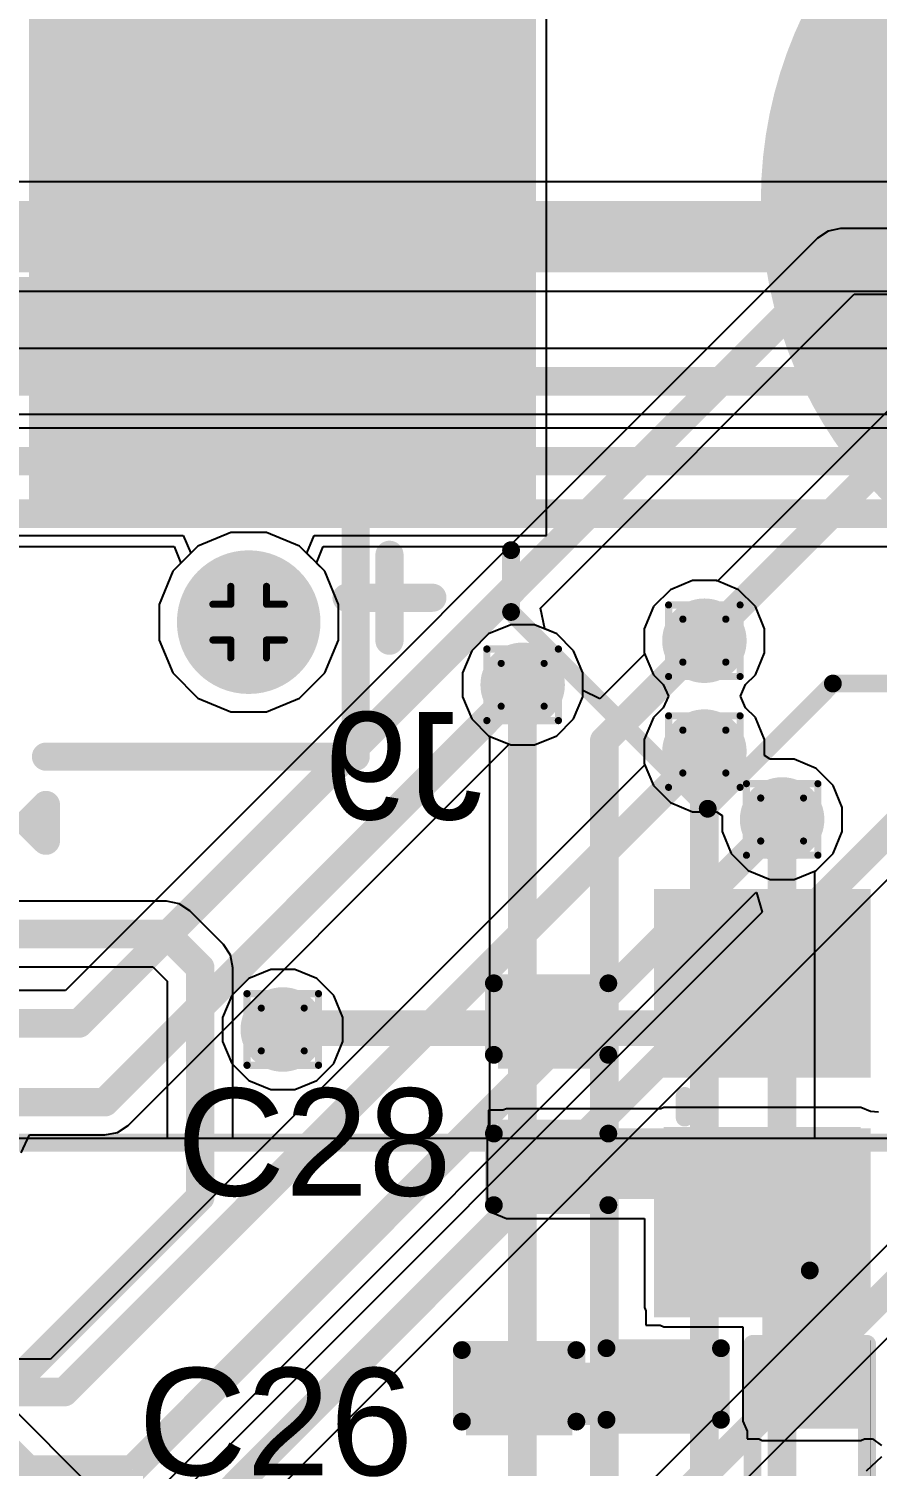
# Model space of a CAD drawing. Header units: inches. Extents: x -22 to 5433, y -13 to 5447.
# Drawn here: x 22.99 to 29.02, y 20.83 to 31.04 of the extents above; entities that cross this region are included whole.
import ezdxf

# ---------------------------------------------------------------- set-up
doc = ezdxf.new("R2010")
doc.units = ezdxf.units.IN
for name, color, linetype in [('Bottom Layer', 5, 'Continuous'), ('Bottom Overlay', 54, 'Continuous'), ('Bottom Paste', 16, 'Continuous'), ('Bottom Solder', 6, 'Continuous'), ('Drill Drawing', 1, 'Continuous'), ('Ground', 16, 'Continuous'), ('Pad Holes', 156, 'Continuous'), ('Power', 76, 'Continuous'), ('Top Layer', 1, 'Continuous'), ('Top Overlay', 2, 'Continuous'), ('Top Paste', 8, 'Continuous'), ('Top Solder', 216, 'Continuous'), ('Via Holes', 16, 'Continuous')]:
    doc.layers.add(name, color=color, linetype=linetype)
doc.styles.add('Arial', font='', dxfattribs={"height": 0.2})
doc.styles.get('Arial').set_extended_font_data('Arial')

msp = doc.modelspace()

# ---------------------------------------------------------------- hatches: boundary and pattern name
at = {"layer": 'Bottom Layer'}
for points in [[(23.004, 27.592), (26.504, 27.592), (26.504, 34.287), (23.004, 34.287)], [(23.04, 32.07), (26.54, 32.07), (26.54, 27.57), (23.04, 27.57)]]:
    msp.add_hatch(color=5, dxfattribs=at).paths.add_polyline_path(points)
h = msp.add_hatch(color=5, dxfattribs=at)
edge = h.paths.add_edge_path()
edge.add_arc((31.24, 29.82), 3, 0, 360)
h = msp.add_hatch(color=5, dxfattribs=at)
edge = h.paths.add_edge_path()
edge.add_arc((27.788, 26.695), 0.3, 0, 360)
h = msp.add_hatch(color=5, dxfattribs=at)
edge = h.paths.add_edge_path()
edge.add_arc((26.497, 26.382), 0.3, 0, 360)
h = msp.add_hatch(color=5, dxfattribs=at)
edge = h.paths.add_edge_path()
edge.add_arc((27.788, 25.908), 0.3, 0, 360)
h = msp.add_hatch(color=5, dxfattribs=at)
edge = h.paths.add_edge_path()
edge.add_arc((28.34, 25.426), 0.3, 0, 360)
h = msp.add_hatch(color=5, dxfattribs=at)
edge = h.paths.add_edge_path()
edge.add_arc((24.793, 23.935), 0.3, 0, 360)
at = {"layer": 'Bottom Paste'}
h = msp.add_hatch(color=16, dxfattribs=at)
edge = h.paths.add_edge_path()
edge.add_arc((31.24, 29.82), 3, 0, 360)
msp.add_hatch(color=16, dxfattribs=at).paths.add_polyline_path([(23.04, 32.07), (26.54, 32.07), (26.54, 27.57), (23.04, 27.57)])
at = {"layer": 'Bottom Solder'}
h = msp.add_hatch(color=6, dxfattribs=at)
edge = h.paths.add_edge_path()
edge.add_arc((31.24, 29.82), 3.051, 0, 360)
msp.add_hatch(color=6, dxfattribs=at).paths.add_polyline_path([(22.99, 32.12), (26.591, 32.12), (26.591, 27.519), (22.99, 27.519)])
h = msp.add_hatch(color=6, dxfattribs=at)
edge = h.paths.add_edge_path()
edge.add_arc((24.551, 26.827), 0.102, 0, 360)
at = {"layer": 'Ground'}
h = msp.add_hatch(color=16, dxfattribs=at)
edge = h.paths.add_edge_path()
edge.add_arc((27.788, 26.695), 0.3, 0, 360)
h = msp.add_hatch(color=16, dxfattribs=at)
edge = h.paths.add_edge_path()
edge.add_arc((26.497, 26.382), 0.3, 0, 360)
h = msp.add_hatch(color=16, dxfattribs=at)
edge = h.paths.add_edge_path()
edge.add_arc((27.788, 25.908), 0.3, 0, 360)
h = msp.add_hatch(color=16, dxfattribs=at)
edge = h.paths.add_edge_path()
edge.add_arc((28.34, 25.426), 0.3, 0, 360)
h = msp.add_hatch(color=16, dxfattribs=at)
edge = h.paths.add_edge_path()
edge.add_arc((24.793, 23.935), 0.3, 0, 360)
at = {"layer": 'Pad Holes'}
h = msp.add_hatch(color=7, dxfattribs=at)
edge = h.paths.add_edge_path()
edge.add_arc((24.551, 26.827), 0.51, 0, 360)
at = {"layer": 'Power'}
h = msp.add_hatch(color=76, dxfattribs=at)
edge = h.paths.add_edge_path()
edge.add_arc((27.788, 26.695), 0.3, 0, 360)
h = msp.add_hatch(color=76, dxfattribs=at)
edge = h.paths.add_edge_path()
edge.add_arc((26.497, 26.382), 0.3, 0, 360)
h = msp.add_hatch(color=76, dxfattribs=at)
edge = h.paths.add_edge_path()
edge.add_arc((27.788, 25.908), 0.3, 0, 360)
h = msp.add_hatch(color=76, dxfattribs=at)
edge = h.paths.add_edge_path()
edge.add_arc((28.34, 25.426), 0.3, 0, 360)
h = msp.add_hatch(color=76, dxfattribs=at)
edge = h.paths.add_edge_path()
edge.add_arc((24.793, 23.935), 0.3, 0, 360)
at = {"layer": 'Top Layer'}
for points in [[(5.596, 28.537), (25.026, 28.537), (25.026, 29.177), (5.596, 29.177)], [(25.026, 28.537), (22.486, 28.537), (22.486, 29.177), (25.026, 29.177)], [(28.899, 23.662), (27.499, 23.662), (27.499, 24.862), (28.899, 24.862)], [(27.017, 23.717), (26.382, 23.717), (26.382, 24.174), (27.017, 24.174)], [(26.382, 22.731), (28.899, 22.731), (28.899, 23.234), (26.382, 23.234)], [(27.017, 22.777), (26.382, 22.777), (26.382, 23.234), (27.017, 23.234)], [(27.499, 21.962), (28.899, 21.962), (28.899, 23.243), (27.499, 23.243)], [(28.199, 21.155), (28.899, 21.155), (28.899, 23.243), (28.199, 23.243)], [(28.899, 21.962), (27.499, 21.962), (27.499, 23.162), (28.899, 23.162)], [(26.154, 21.126), (27.817, 21.126), (27.817, 21.57), (26.154, 21.57)], [(26.154, 21.57), (26.789, 21.57), (26.789, 21.113), (26.154, 21.113)], [(27.182, 21.583), (27.817, 21.583), (27.817, 21.126), (27.182, 21.126)], [(28.854, 21.155), (28.219, 21.155), (28.219, 21.613), (28.854, 21.613)]]:
    msp.add_hatch(color=1, dxfattribs=at).paths.add_polyline_path(points)
h = msp.add_hatch(color=1, dxfattribs=at)
edge = h.paths.add_edge_path()
edge.add_arc((27.788, 26.695), 0.3, 0, 360)
h = msp.add_hatch(color=1, dxfattribs=at)
edge = h.paths.add_edge_path()
edge.add_arc((26.497, 26.382), 0.3, 0, 360)
h = msp.add_hatch(color=1, dxfattribs=at)
edge = h.paths.add_edge_path()
edge.add_arc((27.788, 25.908), 0.3, 0, 360)
h = msp.add_hatch(color=1, dxfattribs=at)
edge = h.paths.add_edge_path()
edge.add_arc((28.34, 25.426), 0.3, 0, 360)
h = msp.add_hatch(color=1, dxfattribs=at)
edge = h.paths.add_edge_path()
edge.add_arc((24.793, 23.935), 0.3, 0, 360)
at = {"layer": 'Top Paste'}
for points in [[(25.026, 28.537), (22.486, 28.537), (22.486, 29.177), (25.026, 29.177)], [(28.899, 23.662), (27.499, 23.662), (27.499, 24.862), (28.899, 24.862)], [(27.017, 23.717), (26.382, 23.717), (26.382, 24.174), (27.017, 24.174)], [(27.017, 22.777), (26.382, 22.777), (26.382, 23.234), (27.017, 23.234)], [(28.899, 21.962), (27.499, 21.962), (27.499, 23.162), (28.899, 23.162)], [(26.154, 21.57), (26.789, 21.57), (26.789, 21.113), (26.154, 21.113)], [(27.182, 21.583), (27.817, 21.583), (27.817, 21.126), (27.182, 21.126)], [(28.854, 21.155), (28.219, 21.155), (28.219, 21.613), (28.854, 21.613)]]:
    msp.add_hatch(color=8, dxfattribs=at).paths.add_polyline_path(points)
at = {"layer": 'Top Solder'}
for points in [[(25.127, 28.435), (22.384, 28.435), (22.384, 29.278), (25.127, 29.278)], [(28.969, 23.592), (27.429, 23.592), (27.429, 24.932), (28.969, 24.932)], [(27.077, 23.657), (26.322, 23.657), (26.322, 24.234), (27.077, 24.234)], [(27.077, 22.717), (26.322, 22.717), (26.322, 23.294), (27.077, 23.294)], [(28.969, 21.892), (27.429, 21.892), (27.429, 23.232), (28.969, 23.232)], [(27.122, 21.643), (27.877, 21.643), (27.877, 21.066), (27.122, 21.066)], [(28.909, 21.1), (28.164, 21.1), (28.164, 21.668), (28.909, 21.668)], [(26.094, 21.63), (26.849, 21.63), (26.849, 21.053), (26.094, 21.053)]]:
    msp.add_hatch(color=216, dxfattribs=at).paths.add_polyline_path(points)
h = msp.add_hatch(color=216, dxfattribs=at)
edge = h.paths.add_edge_path()
edge.add_arc((24.551, 26.827), 0.102, 0, 360)
at = {"layer": 'Via Holes'}
h = msp.add_hatch(color=7, dxfattribs=at)
edge = h.paths.add_edge_path()
edge.add_arc((27.788, 26.695), 0.15, 0, 360)
h = msp.add_hatch(color=7, dxfattribs=at)
edge = h.paths.add_edge_path()
edge.add_arc((26.497, 26.382), 0.15, 0, 360)
h = msp.add_hatch(color=7, dxfattribs=at)
edge = h.paths.add_edge_path()
edge.add_arc((27.788, 25.908), 0.15, 0, 360)
h = msp.add_hatch(color=7, dxfattribs=at)
edge = h.paths.add_edge_path()
edge.add_arc((28.34, 25.426), 0.15, 0, 360)
h = msp.add_hatch(color=7, dxfattribs=at)
edge = h.paths.add_edge_path()
edge.add_arc((24.793, 23.935), 0.15, 0, 360)

# ---------------------------------------------------------------- linework, layer by layer
at = {"layer": 'Bottom Layer'}
for p, q in [((26.667, 27.443), (26.667, 32.197)), ((22.913, 27.443), (24.086, 27.443)), ((24.086, 27.443), (24.139, 27.316)), ((24.963, 27.316), (25.015, 27.443)), ((25.015, 27.443), (26.667, 27.443)), ((24.139, 27.316), (24.011, 27.188)), ((25.091, 27.188), (24.963, 27.316)), ((24.011, 27.188), (23.914, 26.953)), ((25.188, 26.953), (25.091, 27.188)), ((27.546, 27.057), (27.426, 26.937)), ((27.703, 27.122), (27.546, 27.057)), ((27.873, 27.122), (27.703, 27.122)), ((28.029, 27.057), (27.873, 27.122)), ((28.15, 26.937), (28.029, 27.057)), ((23.914, 26.953), (23.914, 26.7)), ((25.188, 26.7), (25.188, 26.953)), ((27.426, 26.937), (27.361, 26.78)), ((28.215, 26.78), (28.15, 26.937)), ((26.255, 26.744), (26.135, 26.624)), ((26.412, 26.809), (26.255, 26.744)), ((26.582, 26.809), (26.412, 26.809)), ((26.739, 26.744), (26.582, 26.809)), ((26.859, 26.624), (26.739, 26.744)), ((27.361, 26.78), (27.361, 26.61)), ((28.215, 26.61), (28.215, 26.78)), ((23.914, 26.7), (24.011, 26.466)), ((25.091, 26.466), (25.188, 26.7)), ((26.135, 26.624), (26.07, 26.467)), ((26.924, 26.467), (26.859, 26.624)), ((27.364, 26.602), (27.045, 26.282)), ((27.361, 26.61), (27.364, 26.602)), ((28.15, 26.454), (28.215, 26.61)), ((24.011, 26.466), (24.19, 26.287)), ((24.911, 26.287), (25.091, 26.466)), ((26.07, 26.467), (26.07, 26.297)), ((26.924, 26.341), (26.924, 26.467)), ((28.081, 26.385), (28.15, 26.454)), ((27.045, 26.282), (26.924, 26.341)), ((28.044, 26.302), (28.081, 26.385)), ((24.19, 26.287), (24.424, 26.19)), ((24.677, 26.19), (24.911, 26.287)), ((26.07, 26.297), (26.135, 26.14)), ((28.081, 26.219), (28.044, 26.302)), ((24.424, 26.19), (24.677, 26.19)), ((26.135, 26.14), (26.255, 26.02)), ((28.15, 26.15), (28.081, 26.219)), ((28.215, 25.993), (28.15, 26.15)), ((26.255, 26.02), (26.262, 26.017)), ((26.262, 26.017), (26.262, 23.162)), ((28.215, 25.88), (28.215, 25.993)), ((28.255, 25.853), (28.215, 25.88)), ((28.425, 25.853), (28.255, 25.853)), ((28.582, 25.788), (28.425, 25.853)), ((28.702, 25.667), (28.582, 25.788)), ((28.767, 25.51), (28.702, 25.667)), ((28.767, 25.341), (28.767, 25.51)), ((28.702, 25.184), (28.767, 25.341)), ((28.582, 25.064), (28.702, 25.184)), ((28.573, 25.06), (28.582, 25.064)), ((28.573, 23.162), (28.573, 25.06)), ((23.967, 24.846), (21.422, 24.846)), ((24.056, 24.828), (23.967, 24.846)), ((24.132, 24.777), (24.056, 24.828)), ((24.371, 24.538), (24.132, 24.777)), ((24.422, 24.462), (24.371, 24.538)), ((24.439, 24.373), (24.422, 24.462)), ((21.422, 24.38), (23.87, 24.38)), ((23.87, 24.38), (23.973, 24.277)), ((24.439, 23.162), (24.439, 24.373)), ((23.973, 24.277), (23.973, 23.162)), ((30.861, 23.162), (6.071, 23.162)), ((23.973, 23.162), (22.853, 23.162)), ((26.262, 23.162), (24.439, 23.162)), ((30.861, 23.162), (28.573, 23.162))]:
    msp.add_line(p, q, dxfattribs=at)
for points in [[(27.077, 25.985, 0.203, 0.203, 0), (27.788, 26.695, 0.203, 0.203, 0)], [(26.495, 26.38, 0.203, 0.203, 0), (26.497, 26.382, 0.203, 0.203, 0)], [(26.495, 20.316, 0.203, 0.203, 0), (26.495, 26.38, 0.203, 0.203, 0)], [(27.077, 19.983, 0.203, 0.203, 0), (27.077, 25.985, 0.203, 0.203, 0)], [(27.788, 19.488, 0.203, 0.203, 0), (27.788, 25.908, 0.203, 0.203, 0)], [(28.34, 19.241, 0.203, 0.203, 0), (28.34, 25.426, 0.203, 0.203, 0)], [(21.057, 24.613, 0.203, 0.203, 0), (23.967, 24.613, 0.203, 0.203, 0)], [(23.967, 24.613, 0.203, 0.203, 0), (24.206, 24.373, 0.203, 0.203, 0)], [(24.206, 22.744, 0.203, 0.203, 0), (24.206, 24.373, 0.203, 0.203, 0)], [(20.258, 18.796, 0.203, 0.203, 0), (24.206, 22.744, 0.203, 0.203, 0)]]:
    msp.add_lwpolyline(points, format="xyseb", dxfattribs=at)
for points in [[(27.737, 26.695, 0.102, 0.102, 1), (27.838, 26.695, 0.102, 0.102, 1)], [(26.444, 26.38, 0.102, 0.102, 1), (26.546, 26.38, 0.102, 0.102, 1)], [(26.444, 26.38, 0.102, 0.102, 1), (26.546, 26.38, 0.102, 0.102, 1)], [(26.446, 26.382, 0.102, 0.102, 1), (26.548, 26.382, 0.102, 0.102, 1)], [(27.026, 25.985, 0.102, 0.102, 1), (27.128, 25.985, 0.102, 0.102, 1)], [(27.026, 25.985, 0.102, 0.102, 1), (27.128, 25.985, 0.102, 0.102, 1)], [(27.737, 25.908, 0.102, 0.102, 1), (27.838, 25.908, 0.102, 0.102, 1)], [(28.289, 25.426, 0.102, 0.102, 1), (28.391, 25.426, 0.102, 0.102, 1)], [(23.916, 24.613, 0.102, 0.102, 1), (24.018, 24.613, 0.102, 0.102, 1)], [(23.916, 24.613, 0.102, 0.102, 1), (24.018, 24.613, 0.102, 0.102, 1)], [(24.155, 24.373, 0.102, 0.102, 1), (24.257, 24.373, 0.102, 0.102, 1)], [(24.155, 24.373, 0.102, 0.102, 1), (24.257, 24.373, 0.102, 0.102, 1)], [(24.155, 22.744, 0.102, 0.102, 1), (24.257, 22.744, 0.102, 0.102, 1)], [(24.155, 22.744, 0.102, 0.102, 1), (24.257, 22.744, 0.102, 0.102, 1)]]:
    msp.add_lwpolyline(points, format="xyseb", close=True, dxfattribs=at)
at = {"layer": 'Bottom Overlay'}
for points in [[(25.551, 26.695, 0.2, 0.2, 0), (25.551, 27.305, 0.2, 0.2, 0)], [(26.414, 26.899, 0.127, 0.127, 0), (26.414, 27.338, 0.127, 0.127, 0)], [(25.246, 27, 0.2, 0.2, 0), (25.856, 27, 0.2, 0.2, 0)], [(26.414, 26.899, 0.127, 0.127, 0), (27.811, 25.502, 0.127, 0.127, 0)], [(27.811, 25.502, 0.127, 0.127, 0), (28.7, 26.391, 0.127, 0.127, 0)], [(28.7, 26.391, 0.127, 0.127, 0), (33.78, 26.391, 0.127, 0.127, 0)], [(4.958, 23.131, 0.127, 0.127, 0), (31.958, 23.131, 0.127, 0.127, 0)]]:
    msp.add_lwpolyline(points, format="xyseb", dxfattribs=at)
for points in [[(25.501, 27.305, 0.1, 0.1, 1), (25.601, 27.305, 0.1, 0.1, 1)], [(26.383, 27.338, 0.0635, 0.0635, 1), (26.446, 27.338, 0.0635, 0.0635, 1)], [(25.196, 27, 0.1, 0.1, 1), (25.296, 27, 0.1, 0.1, 1)], [(25.806, 27, 0.1, 0.1, 1), (25.906, 27, 0.1, 0.1, 1)], [(26.383, 26.899, 0.0635, 0.0635, 1), (26.446, 26.899, 0.0635, 0.0635, 1)], [(26.383, 26.899, 0.0635, 0.0635, 1), (26.446, 26.899, 0.0635, 0.0635, 1)], [(25.501, 26.695, 0.1, 0.1, 1), (25.601, 26.695, 0.1, 0.1, 1)], [(28.669, 26.391, 0.0635, 0.0635, 1), (28.732, 26.391, 0.0635, 0.0635, 1)], [(28.669, 26.391, 0.0635, 0.0635, 1), (28.732, 26.391, 0.0635, 0.0635, 1)], [(27.78, 25.502, 0.0635, 0.0635, 1), (27.843, 25.502, 0.0635, 0.0635, 1)], [(27.78, 25.502, 0.0635, 0.0635, 1), (27.843, 25.502, 0.0635, 0.0635, 1)]]:
    msp.add_lwpolyline(points, format="xyseb", close=True, dxfattribs=at)
at = {"layer": 'Drill Drawing'}
for points in [[(24.424, 26.954, 0.0508, 0.0508, 0), (24.424, 27.081, 0.0508, 0.0508, 0)], [(24.424, 27.081, 0.0508, 0.0508, 0), (24.678, 27.081, 0.0508, 0.0508, 0)], [(24.678, 26.954, 0.0508, 0.0508, 0), (24.678, 27.081, 0.0508, 0.0508, 0)], [(24.297, 26.7, 0.0508, 0.0508, 0), (24.297, 26.954, 0.0508, 0.0508, 0)], [(24.297, 26.954, 0.0508, 0.0508, 0), (24.424, 26.954, 0.0508, 0.0508, 0)], [(24.678, 26.954, 0.0508, 0.0508, 0), (24.805, 26.954, 0.0508, 0.0508, 0)], [(24.805, 26.7, 0.0508, 0.0508, 0), (24.805, 26.954, 0.0508, 0.0508, 0)], [(27.534, 26.949, 0.0508, 0.0508, 0), (28.042, 26.949, 0.0508, 0.0508, 0)], [(27.534, 26.441, 0.0508, 0.0508, 0), (27.534, 26.949, 0.0508, 0.0508, 0)], [(28.042, 26.441, 0.0508, 0.0508, 0), (28.042, 26.949, 0.0508, 0.0508, 0)], [(27.635, 26.848, 0.0508, 0.0508, 0), (27.94, 26.848, 0.0508, 0.0508, 0)], [(27.635, 26.543, 0.0508, 0.0508, 0), (27.635, 26.848, 0.0508, 0.0508, 0)], [(27.94, 26.543, 0.0508, 0.0508, 0), (27.94, 26.848, 0.0508, 0.0508, 0)], [(24.297, 26.7, 0.0508, 0.0508, 0), (24.424, 26.7, 0.0508, 0.0508, 0)], [(24.424, 26.573, 0.0508, 0.0508, 0), (24.424, 26.7, 0.0508, 0.0508, 0)], [(24.678, 26.7, 0.0508, 0.0508, 0), (24.805, 26.7, 0.0508, 0.0508, 0)], [(24.678, 26.573, 0.0508, 0.0508, 0), (24.678, 26.7, 0.0508, 0.0508, 0)], [(26.243, 26.636, 0.0508, 0.0508, 0), (26.751, 26.636, 0.0508, 0.0508, 0)], [(26.243, 26.128, 0.0508, 0.0508, 0), (26.243, 26.636, 0.0508, 0.0508, 0)], [(26.751, 26.128, 0.0508, 0.0508, 0), (26.751, 26.636, 0.0508, 0.0508, 0)], [(24.424, 26.573, 0.0508, 0.0508, 0), (24.678, 26.573, 0.0508, 0.0508, 0)], [(26.345, 26.534, 0.0508, 0.0508, 0), (26.649, 26.534, 0.0508, 0.0508, 0)], [(26.345, 26.23, 0.0508, 0.0508, 0), (26.345, 26.534, 0.0508, 0.0508, 0)], [(26.649, 26.23, 0.0508, 0.0508, 0), (26.649, 26.534, 0.0508, 0.0508, 0)], [(27.635, 26.543, 0.0508, 0.0508, 0), (27.94, 26.543, 0.0508, 0.0508, 0)], [(27.534, 26.441, 0.0508, 0.0508, 0), (28.042, 26.441, 0.0508, 0.0508, 0)], [(26.345, 26.23, 0.0508, 0.0508, 0), (26.649, 26.23, 0.0508, 0.0508, 0)], [(26.243, 26.128, 0.0508, 0.0508, 0), (26.751, 26.128, 0.0508, 0.0508, 0)], [(27.534, 26.162, 0.0508, 0.0508, 0), (28.042, 26.162, 0.0508, 0.0508, 0)], [(27.534, 25.654, 0.0508, 0.0508, 0), (27.534, 26.162, 0.0508, 0.0508, 0)], [(28.042, 25.654, 0.0508, 0.0508, 0), (28.042, 26.162, 0.0508, 0.0508, 0)], [(27.635, 26.06, 0.0508, 0.0508, 0), (27.94, 26.06, 0.0508, 0.0508, 0)], [(27.635, 25.756, 0.0508, 0.0508, 0), (27.635, 26.06, 0.0508, 0.0508, 0)], [(27.94, 25.756, 0.0508, 0.0508, 0), (27.94, 26.06, 0.0508, 0.0508, 0)], [(27.635, 25.756, 0.0508, 0.0508, 0), (27.94, 25.756, 0.0508, 0.0508, 0)], [(27.534, 25.654, 0.0508, 0.0508, 0), (28.042, 25.654, 0.0508, 0.0508, 0)], [(28.086, 25.68, 0.0508, 0.0508, 0), (28.594, 25.68, 0.0508, 0.0508, 0)], [(28.086, 25.172, 0.0508, 0.0508, 0), (28.086, 25.68, 0.0508, 0.0508, 0)], [(28.594, 25.172, 0.0508, 0.0508, 0), (28.594, 25.68, 0.0508, 0.0508, 0)], [(28.188, 25.578, 0.0508, 0.0508, 0), (28.493, 25.578, 0.0508, 0.0508, 0)], [(28.188, 25.273, 0.0508, 0.0508, 0), (28.188, 25.578, 0.0508, 0.0508, 0)], [(28.493, 25.273, 0.0508, 0.0508, 0), (28.493, 25.578, 0.0508, 0.0508, 0)], [(28.188, 25.273, 0.0508, 0.0508, 0), (28.493, 25.273, 0.0508, 0.0508, 0)], [(28.086, 25.172, 0.0508, 0.0508, 0), (28.594, 25.172, 0.0508, 0.0508, 0)], [(24.539, 24.189, 0.0508, 0.0508, 0), (25.047, 24.189, 0.0508, 0.0508, 0)], [(24.539, 23.681, 0.0508, 0.0508, 0), (24.539, 24.189, 0.0508, 0.0508, 0)], [(25.047, 23.681, 0.0508, 0.0508, 0), (25.047, 24.189, 0.0508, 0.0508, 0)], [(24.641, 24.087, 0.0508, 0.0508, 0), (24.946, 24.087, 0.0508, 0.0508, 0)], [(24.641, 23.783, 0.0508, 0.0508, 0), (24.641, 24.087, 0.0508, 0.0508, 0)], [(24.946, 23.783, 0.0508, 0.0508, 0), (24.946, 24.087, 0.0508, 0.0508, 0)], [(24.641, 23.783, 0.0508, 0.0508, 0), (24.946, 23.783, 0.0508, 0.0508, 0)], [(24.539, 23.681, 0.0508, 0.0508, 0), (25.047, 23.681, 0.0508, 0.0508, 0)]]:
    msp.add_lwpolyline(points, format="xyseb", dxfattribs=at)
for points in [[(24.411, 27.081, 0.0254, 0.0254, 1), (24.436, 27.081, 0.0254, 0.0254, 1)], [(24.411, 27.081, 0.0254, 0.0254, 1), (24.436, 27.081, 0.0254, 0.0254, 1)], [(24.665, 27.081, 0.0254, 0.0254, 1), (24.69, 27.081, 0.0254, 0.0254, 1)], [(24.665, 27.081, 0.0254, 0.0254, 1), (24.69, 27.081, 0.0254, 0.0254, 1)], [(24.284, 26.954, 0.0254, 0.0254, 1), (24.309, 26.954, 0.0254, 0.0254, 1)], [(24.284, 26.954, 0.0254, 0.0254, 1), (24.309, 26.954, 0.0254, 0.0254, 1)], [(24.411, 26.954, 0.0254, 0.0254, 1), (24.436, 26.954, 0.0254, 0.0254, 1)], [(24.411, 26.954, 0.0254, 0.0254, 1), (24.436, 26.954, 0.0254, 0.0254, 1)], [(24.665, 26.954, 0.0254, 0.0254, 1), (24.69, 26.954, 0.0254, 0.0254, 1)], [(24.665, 26.954, 0.0254, 0.0254, 1), (24.69, 26.954, 0.0254, 0.0254, 1)], [(24.792, 26.954, 0.0254, 0.0254, 1), (24.817, 26.954, 0.0254, 0.0254, 1)], [(24.792, 26.954, 0.0254, 0.0254, 1), (24.817, 26.954, 0.0254, 0.0254, 1)], [(27.521, 26.949, 0.0254, 0.0254, 1), (27.546, 26.949, 0.0254, 0.0254, 1)], [(27.521, 26.949, 0.0254, 0.0254, 1), (27.546, 26.949, 0.0254, 0.0254, 1)], [(28.029, 26.949, 0.0254, 0.0254, 1), (28.054, 26.949, 0.0254, 0.0254, 1)], [(28.029, 26.949, 0.0254, 0.0254, 1), (28.054, 26.949, 0.0254, 0.0254, 1)], [(27.622, 26.848, 0.0254, 0.0254, 1), (27.648, 26.848, 0.0254, 0.0254, 1)], [(27.622, 26.848, 0.0254, 0.0254, 1), (27.648, 26.848, 0.0254, 0.0254, 1)], [(27.927, 26.848, 0.0254, 0.0254, 1), (27.953, 26.848, 0.0254, 0.0254, 1)], [(27.927, 26.848, 0.0254, 0.0254, 1), (27.953, 26.848, 0.0254, 0.0254, 1)], [(24.284, 26.7, 0.0254, 0.0254, 1), (24.309, 26.7, 0.0254, 0.0254, 1)], [(24.284, 26.7, 0.0254, 0.0254, 1), (24.309, 26.7, 0.0254, 0.0254, 1)], [(24.411, 26.7, 0.0254, 0.0254, 1), (24.436, 26.7, 0.0254, 0.0254, 1)], [(24.411, 26.7, 0.0254, 0.0254, 1), (24.436, 26.7, 0.0254, 0.0254, 1)], [(24.665, 26.7, 0.0254, 0.0254, 1), (24.69, 26.7, 0.0254, 0.0254, 1)], [(24.665, 26.7, 0.0254, 0.0254, 1), (24.69, 26.7, 0.0254, 0.0254, 1)], [(24.792, 26.7, 0.0254, 0.0254, 1), (24.817, 26.7, 0.0254, 0.0254, 1)], [(24.792, 26.7, 0.0254, 0.0254, 1), (24.817, 26.7, 0.0254, 0.0254, 1)], [(26.23, 26.636, 0.0254, 0.0254, 1), (26.256, 26.636, 0.0254, 0.0254, 1)], [(26.23, 26.636, 0.0254, 0.0254, 1), (26.256, 26.636, 0.0254, 0.0254, 1)], [(26.738, 26.636, 0.0254, 0.0254, 1), (26.764, 26.636, 0.0254, 0.0254, 1)], [(26.738, 26.636, 0.0254, 0.0254, 1), (26.764, 26.636, 0.0254, 0.0254, 1)], [(24.411, 26.573, 0.0254, 0.0254, 1), (24.436, 26.573, 0.0254, 0.0254, 1)], [(24.411, 26.573, 0.0254, 0.0254, 1), (24.436, 26.573, 0.0254, 0.0254, 1)], [(24.665, 26.573, 0.0254, 0.0254, 1), (24.69, 26.573, 0.0254, 0.0254, 1)], [(24.665, 26.573, 0.0254, 0.0254, 1), (24.69, 26.573, 0.0254, 0.0254, 1)], [(26.332, 26.534, 0.0254, 0.0254, 1), (26.357, 26.534, 0.0254, 0.0254, 1)], [(26.332, 26.534, 0.0254, 0.0254, 1), (26.357, 26.534, 0.0254, 0.0254, 1)], [(26.637, 26.534, 0.0254, 0.0254, 1), (26.662, 26.534, 0.0254, 0.0254, 1)], [(26.637, 26.534, 0.0254, 0.0254, 1), (26.662, 26.534, 0.0254, 0.0254, 1)], [(27.622, 26.543, 0.0254, 0.0254, 1), (27.648, 26.543, 0.0254, 0.0254, 1)], [(27.622, 26.543, 0.0254, 0.0254, 1), (27.648, 26.543, 0.0254, 0.0254, 1)], [(27.927, 26.543, 0.0254, 0.0254, 1), (27.953, 26.543, 0.0254, 0.0254, 1)], [(27.927, 26.543, 0.0254, 0.0254, 1), (27.953, 26.543, 0.0254, 0.0254, 1)], [(27.521, 26.441, 0.0254, 0.0254, 1), (27.546, 26.441, 0.0254, 0.0254, 1)], [(27.521, 26.441, 0.0254, 0.0254, 1), (27.546, 26.441, 0.0254, 0.0254, 1)], [(28.029, 26.441, 0.0254, 0.0254, 1), (28.054, 26.441, 0.0254, 0.0254, 1)], [(28.029, 26.441, 0.0254, 0.0254, 1), (28.054, 26.441, 0.0254, 0.0254, 1)], [(26.332, 26.23, 0.0254, 0.0254, 1), (26.357, 26.23, 0.0254, 0.0254, 1)], [(26.332, 26.23, 0.0254, 0.0254, 1), (26.357, 26.23, 0.0254, 0.0254, 1)], [(26.637, 26.23, 0.0254, 0.0254, 1), (26.662, 26.23, 0.0254, 0.0254, 1)], [(26.637, 26.23, 0.0254, 0.0254, 1), (26.662, 26.23, 0.0254, 0.0254, 1)], [(26.23, 26.128, 0.0254, 0.0254, 1), (26.256, 26.128, 0.0254, 0.0254, 1)], [(26.23, 26.128, 0.0254, 0.0254, 1), (26.256, 26.128, 0.0254, 0.0254, 1)], [(26.738, 26.128, 0.0254, 0.0254, 1), (26.764, 26.128, 0.0254, 0.0254, 1)], [(26.738, 26.128, 0.0254, 0.0254, 1), (26.764, 26.128, 0.0254, 0.0254, 1)], [(27.521, 26.162, 0.0254, 0.0254, 1), (27.546, 26.162, 0.0254, 0.0254, 1)], [(27.521, 26.162, 0.0254, 0.0254, 1), (27.546, 26.162, 0.0254, 0.0254, 1)], [(28.029, 26.162, 0.0254, 0.0254, 1), (28.054, 26.162, 0.0254, 0.0254, 1)], [(28.029, 26.162, 0.0254, 0.0254, 1), (28.054, 26.162, 0.0254, 0.0254, 1)], [(27.622, 26.06, 0.0254, 0.0254, 1), (27.648, 26.06, 0.0254, 0.0254, 1)], [(27.622, 26.06, 0.0254, 0.0254, 1), (27.648, 26.06, 0.0254, 0.0254, 1)], [(27.927, 26.06, 0.0254, 0.0254, 1), (27.953, 26.06, 0.0254, 0.0254, 1)], [(27.927, 26.06, 0.0254, 0.0254, 1), (27.953, 26.06, 0.0254, 0.0254, 1)], [(27.622, 25.756, 0.0254, 0.0254, 1), (27.648, 25.756, 0.0254, 0.0254, 1)], [(27.622, 25.756, 0.0254, 0.0254, 1), (27.648, 25.756, 0.0254, 0.0254, 1)], [(27.927, 25.756, 0.0254, 0.0254, 1), (27.953, 25.756, 0.0254, 0.0254, 1)], [(27.927, 25.756, 0.0254, 0.0254, 1), (27.953, 25.756, 0.0254, 0.0254, 1)], [(27.521, 25.654, 0.0254, 0.0254, 1), (27.546, 25.654, 0.0254, 0.0254, 1)], [(27.521, 25.654, 0.0254, 0.0254, 1), (27.546, 25.654, 0.0254, 0.0254, 1)], [(28.029, 25.654, 0.0254, 0.0254, 1), (28.054, 25.654, 0.0254, 0.0254, 1)], [(28.029, 25.654, 0.0254, 0.0254, 1), (28.054, 25.654, 0.0254, 0.0254, 1)], [(28.074, 25.68, 0.0254, 0.0254, 1), (28.099, 25.68, 0.0254, 0.0254, 1)], [(28.074, 25.68, 0.0254, 0.0254, 1), (28.099, 25.68, 0.0254, 0.0254, 1)], [(28.582, 25.68, 0.0254, 0.0254, 1), (28.607, 25.68, 0.0254, 0.0254, 1)], [(28.582, 25.68, 0.0254, 0.0254, 1), (28.607, 25.68, 0.0254, 0.0254, 1)], [(28.175, 25.578, 0.0254, 0.0254, 1), (28.201, 25.578, 0.0254, 0.0254, 1)], [(28.175, 25.578, 0.0254, 0.0254, 1), (28.201, 25.578, 0.0254, 0.0254, 1)], [(28.48, 25.578, 0.0254, 0.0254, 1), (28.505, 25.578, 0.0254, 0.0254, 1)], [(28.48, 25.578, 0.0254, 0.0254, 1), (28.505, 25.578, 0.0254, 0.0254, 1)], [(28.175, 25.273, 0.0254, 0.0254, 1), (28.201, 25.273, 0.0254, 0.0254, 1)], [(28.175, 25.273, 0.0254, 0.0254, 1), (28.201, 25.273, 0.0254, 0.0254, 1)], [(28.48, 25.273, 0.0254, 0.0254, 1), (28.505, 25.273, 0.0254, 0.0254, 1)], [(28.48, 25.273, 0.0254, 0.0254, 1), (28.505, 25.273, 0.0254, 0.0254, 1)], [(28.074, 25.172, 0.0254, 0.0254, 1), (28.099, 25.172, 0.0254, 0.0254, 1)], [(28.074, 25.172, 0.0254, 0.0254, 1), (28.099, 25.172, 0.0254, 0.0254, 1)], [(28.582, 25.172, 0.0254, 0.0254, 1), (28.607, 25.172, 0.0254, 0.0254, 1)], [(28.582, 25.172, 0.0254, 0.0254, 1), (28.607, 25.172, 0.0254, 0.0254, 1)], [(24.526, 24.189, 0.0254, 0.0254, 1), (24.552, 24.189, 0.0254, 0.0254, 1)], [(24.526, 24.189, 0.0254, 0.0254, 1), (24.552, 24.189, 0.0254, 0.0254, 1)], [(25.034, 24.189, 0.0254, 0.0254, 1), (25.06, 24.189, 0.0254, 0.0254, 1)], [(25.034, 24.189, 0.0254, 0.0254, 1), (25.06, 24.189, 0.0254, 0.0254, 1)], [(24.628, 24.087, 0.0254, 0.0254, 1), (24.653, 24.087, 0.0254, 0.0254, 1)], [(24.628, 24.087, 0.0254, 0.0254, 1), (24.653, 24.087, 0.0254, 0.0254, 1)], [(24.933, 24.087, 0.0254, 0.0254, 1), (24.958, 24.087, 0.0254, 0.0254, 1)], [(24.933, 24.087, 0.0254, 0.0254, 1), (24.958, 24.087, 0.0254, 0.0254, 1)], [(24.628, 23.783, 0.0254, 0.0254, 1), (24.653, 23.783, 0.0254, 0.0254, 1)], [(24.628, 23.783, 0.0254, 0.0254, 1), (24.653, 23.783, 0.0254, 0.0254, 1)], [(24.933, 23.783, 0.0254, 0.0254, 1), (24.958, 23.783, 0.0254, 0.0254, 1)], [(24.933, 23.783, 0.0254, 0.0254, 1), (24.958, 23.783, 0.0254, 0.0254, 1)], [(24.526, 23.681, 0.0254, 0.0254, 1), (24.552, 23.681, 0.0254, 0.0254, 1)], [(24.526, 23.681, 0.0254, 0.0254, 1), (24.552, 23.681, 0.0254, 0.0254, 1)], [(25.034, 23.681, 0.0254, 0.0254, 1), (25.06, 23.681, 0.0254, 0.0254, 1)], [(25.034, 23.681, 0.0254, 0.0254, 1), (25.06, 23.681, 0.0254, 0.0254, 1)]]:
    msp.add_lwpolyline(points, format="xyseb", close=True, dxfattribs=at)
at = {"layer": 'Ground'}
for p, q in [((28.666, 29.603), (28.591, 29.553)), ((28.755, 29.621), (28.666, 29.603)), ((57.937, 29.621), (28.755, 29.621)), ((28.591, 29.553), (23.249, 24.211)), ((26.623, 26.926), (28.852, 29.155)), ((28.852, 29.155), (57.841, 29.155)), ((29.629, 28.867), (27.881, 27.119)), ((22.935, 18.846), (32.024, 27.936)), ((34.431, 27.749), (26.512, 19.831)), ((24.424, 27.464), (24.19, 27.367)), ((24.677, 27.464), (24.424, 27.464)), ((24.911, 27.367), (24.677, 27.464)), ((24.19, 27.367), (24.011, 27.188)), ((25.091, 27.188), (24.911, 27.367)), ((24.563, 17.222), (34.692, 27.351)), ((24.011, 27.188), (23.914, 26.953)), ((25.188, 26.953), (25.091, 27.188)), ((27.546, 27.057), (27.426, 26.937)), ((27.703, 27.122), (27.546, 27.057)), ((27.873, 27.122), (27.703, 27.122)), ((27.881, 27.119), (27.873, 27.122)), ((23.914, 26.953), (23.914, 26.7)), ((25.188, 26.7), (25.188, 26.953)), ((26.655, 26.779), (26.623, 26.926)), ((27.426, 26.937), (27.361, 26.78)), ((26.739, 26.744), (26.655, 26.779)), ((26.859, 26.624), (26.739, 26.744)), ((27.361, 26.78), (27.361, 26.61)), ((23.914, 26.7), (24.011, 26.466)), ((25.091, 26.466), (25.188, 26.7)), ((26.924, 26.467), (26.859, 26.624)), ((27.361, 26.61), (27.426, 26.454)), ((24.011, 26.466), (24.19, 26.287)), ((24.911, 26.287), (25.091, 26.466)), ((26.924, 26.297), (26.924, 26.467)), ((27.426, 26.454), (27.494, 26.385)), ((27.494, 26.385), (27.532, 26.302)), ((24.19, 26.287), (24.424, 26.19)), ((24.677, 26.19), (24.911, 26.287)), ((26.859, 26.14), (26.924, 26.297)), ((27.532, 26.302), (27.494, 26.219)), ((24.424, 26.19), (24.677, 26.19)), ((26.739, 26.02), (26.859, 26.14)), ((27.426, 26.15), (27.361, 25.993)), ((27.494, 26.219), (27.426, 26.15)), ((23.694, 23.254), (26.4, 25.96)), ((26.4, 25.96), (26.412, 25.955)), ((26.412, 25.955), (26.582, 25.955)), ((26.582, 25.955), (26.739, 26.02)), ((27.361, 25.993), (27.361, 25.823)), ((27.361, 25.823), (27.364, 25.814)), ((27.364, 25.814), (23.144, 21.594)), ((23.888, 20.644), (28.153, 24.908)), ((28.153, 24.908), (28.157, 24.907)), ((28.157, 24.907), (28.198, 24.768)), ((28.198, 24.768), (22.674, 19.244)), ((23.249, 24.211), (21.438, 24.211)), ((22.936, 23.059), (22.995, 23.186)), ((22.995, 23.186), (23.529, 23.186)), ((23.529, 23.186), (23.619, 23.203)), ((23.619, 23.203), (23.694, 23.254)), ((23.144, 21.594), (22.732, 21.594))]:
    msp.add_line(p, q, dxfattribs=at)
for points in [[(23.345, 23.978, 0.203, 0.203, 0), (28.755, 29.388, 0.203, 0.203, 0)], [(28.755, 29.388, 0.203, 0.203, 0), (57.937, 29.388, 0.203, 0.203, 0)], [(27.788, 26.695, 0.203, 0.203, 0), (29.794, 28.702, 0.203, 0.203, 0)], [(22.77, 19.011, 0.203, 0.203, 0), (31.928, 28.169, 0.203, 0.203, 0)], [(24.398, 17.387, 0.203, 0.203, 0), (34.595, 27.584, 0.203, 0.203, 0)], [(23.529, 23.419, 0.203, 0.203, 0), (26.492, 26.382, 0.203, 0.203, 0)], [(26.492, 26.382, 0.203, 0.203, 0), (26.497, 26.382, 0.203, 0.203, 0)], [(23.241, 21.361, 0.203, 0.203, 0), (27.788, 25.908, 0.203, 0.203, 0)], [(23.723, 20.809, 0.203, 0.203, 0), (28.34, 25.426, 0.203, 0.203, 0)], [(14.554, 23.978, 0.203, 0.203, 0), (23.345, 23.978, 0.203, 0.203, 0)], [(13.31, 23.419, 0.203, 0.203, 0), (23.529, 23.419, 0.203, 0.203, 0)], [(11.858, 21.361, 0.203, 0.203, 0), (23.241, 21.361, 0.203, 0.203, 0)], [(10.916, 20.809, 0.203, 0.203, 0), (23.723, 20.809, 0.203, 0.203, 0)]]:
    msp.add_lwpolyline(points, format="xyseb", dxfattribs=at)
for points in [[(28.705, 29.388, 0.102, 0.102, 1), (28.806, 29.388, 0.102, 0.102, 1)], [(28.705, 29.388, 0.102, 0.102, 1), (28.806, 29.388, 0.102, 0.102, 1)], [(27.737, 26.695, 0.102, 0.102, 1), (27.838, 26.695, 0.102, 0.102, 1)], [(26.442, 26.382, 0.102, 0.102, 1), (26.543, 26.382, 0.102, 0.102, 1)], [(26.442, 26.382, 0.102, 0.102, 1), (26.543, 26.382, 0.102, 0.102, 1)], [(26.446, 26.382, 0.102, 0.102, 1), (26.548, 26.382, 0.102, 0.102, 1)], [(27.737, 25.908, 0.102, 0.102, 1), (27.838, 25.908, 0.102, 0.102, 1)], [(28.289, 25.426, 0.102, 0.102, 1), (28.391, 25.426, 0.102, 0.102, 1)], [(23.294, 23.978, 0.102, 0.102, 1), (23.396, 23.978, 0.102, 0.102, 1)], [(23.294, 23.978, 0.102, 0.102, 1), (23.396, 23.978, 0.102, 0.102, 1)], [(23.479, 23.419, 0.102, 0.102, 1), (23.58, 23.419, 0.102, 0.102, 1)], [(23.479, 23.419, 0.102, 0.102, 1), (23.58, 23.419, 0.102, 0.102, 1)], [(23.19, 21.361, 0.102, 0.102, 1), (23.292, 21.361, 0.102, 0.102, 1)], [(23.19, 21.361, 0.102, 0.102, 1), (23.292, 21.361, 0.102, 0.102, 1)], [(23.673, 20.809, 0.102, 0.102, 1), (23.774, 20.809, 0.102, 0.102, 1)], [(23.673, 20.809, 0.102, 0.102, 1), (23.774, 20.809, 0.102, 0.102, 1)]]:
    msp.add_lwpolyline(points, format="xyseb", close=True, dxfattribs=at)
at = {"layer": 'Power'}
for p, q in [((56.973, 29.953), (6.715, 29.953)), ((6.876, 29.176), (56.813, 29.176)), ((56.892, 28.77), (18.605, 28.77)), ((18.701, 28.304), (56.795, 28.304)), ((24.424, 27.464), (24.19, 27.367)), ((24.677, 27.464), (24.424, 27.464)), ((24.911, 27.367), (24.677, 27.464)), ((24.19, 27.367), (24.011, 27.188)), ((25.091, 27.188), (24.911, 27.367)), ((24.011, 27.188), (23.914, 26.953)), ((25.188, 26.953), (25.091, 27.188)), ((27.546, 27.057), (27.426, 26.937)), ((27.703, 27.122), (27.546, 27.057)), ((27.873, 27.122), (27.703, 27.122)), ((28.029, 27.057), (27.873, 27.122)), ((28.15, 26.937), (28.029, 27.057)), ((23.914, 26.953), (23.914, 26.7)), ((25.188, 26.7), (25.188, 26.953)), ((27.426, 26.937), (27.361, 26.78)), ((28.215, 26.78), (28.15, 26.937)), ((26.255, 26.744), (26.135, 26.624)), ((26.412, 26.809), (26.255, 26.744)), ((26.582, 26.809), (26.412, 26.809)), ((26.739, 26.744), (26.582, 26.809)), ((26.859, 26.624), (26.739, 26.744)), ((27.361, 26.78), (27.361, 26.61)), ((28.215, 26.61), (28.215, 26.78)), ((23.914, 26.7), (24.011, 26.466)), ((25.091, 26.466), (25.188, 26.7)), ((26.135, 26.624), (26.07, 26.467)), ((26.924, 26.467), (26.859, 26.624)), ((27.361, 26.61), (27.426, 26.454)), ((28.15, 26.454), (28.215, 26.61)), ((24.011, 26.466), (24.19, 26.287)), ((24.911, 26.287), (25.091, 26.466)), ((26.07, 26.467), (26.07, 26.297)), ((26.924, 26.297), (26.924, 26.467)), ((27.426, 26.454), (27.494, 26.385)), ((28.081, 26.385), (28.15, 26.454)), ((27.494, 26.385), (27.532, 26.302)), ((28.044, 26.302), (28.081, 26.385)), ((24.19, 26.287), (24.424, 26.19)), ((24.677, 26.19), (24.911, 26.287)), ((26.07, 26.297), (26.135, 26.14)), ((26.859, 26.14), (26.924, 26.297)), ((27.532, 26.302), (27.494, 26.219)), ((28.081, 26.219), (28.044, 26.302)), ((24.424, 26.19), (24.677, 26.19)), ((26.135, 26.14), (26.255, 26.02)), ((26.739, 26.02), (26.859, 26.14)), ((27.426, 26.15), (27.361, 25.993)), ((27.494, 26.219), (27.426, 26.15)), ((28.15, 26.15), (28.081, 26.219)), ((28.215, 25.993), (28.15, 26.15)), ((26.255, 26.02), (26.412, 25.955)), ((26.412, 25.955), (26.582, 25.955)), ((26.582, 25.955), (26.739, 26.02)), ((27.361, 25.993), (27.361, 25.823)), ((28.215, 25.88), (28.215, 25.993)), ((27.361, 25.823), (27.426, 25.666)), ((28.255, 25.853), (28.215, 25.88)), ((28.425, 25.853), (28.255, 25.853)), ((28.582, 25.788), (28.425, 25.853)), ((28.702, 25.667), (28.582, 25.788)), ((27.426, 25.666), (27.546, 25.546)), ((28.767, 25.51), (28.702, 25.667)), ((27.546, 25.546), (27.703, 25.481)), ((27.703, 25.481), (27.873, 25.481)), ((27.873, 25.481), (27.913, 25.454)), ((27.913, 25.454), (27.913, 25.341)), ((28.767, 25.341), (28.767, 25.51)), ((27.913, 25.341), (27.978, 25.184)), ((28.702, 25.184), (28.767, 25.341)), ((27.978, 25.184), (28.098, 25.064)), ((28.582, 25.064), (28.702, 25.184)), ((28.098, 25.064), (28.255, 24.999)), ((28.425, 24.999), (28.582, 25.064)), ((28.255, 24.999), (28.425, 24.999)), ((24.551, 24.297), (24.431, 24.177)), ((24.708, 24.362), (24.551, 24.297)), ((24.878, 24.362), (24.708, 24.362)), ((25.035, 24.297), (24.878, 24.362)), ((25.155, 24.177), (25.035, 24.297)), ((24.431, 24.177), (24.366, 24.02)), ((25.22, 24.02), (25.155, 24.177)), ((24.366, 24.02), (24.366, 23.85)), ((25.22, 23.85), (25.22, 24.02)), ((24.366, 23.85), (24.431, 23.693)), ((25.155, 23.693), (25.22, 23.85)), ((24.431, 23.693), (24.551, 23.573)), ((25.035, 23.573), (25.155, 23.693)), ((24.551, 23.573), (24.708, 23.508)), ((24.708, 23.508), (24.878, 23.508)), ((24.878, 23.508), (25.035, 23.573)), ((24.945, 19.176), (22.552, 21.569))]:
    msp.add_line(p, q, dxfattribs=at)
for points in [[(6.715, 29.564, 0.508, 0.508, 0), (56.973, 29.564, 0.508, 0.508, 0)], [(18.605, 28.537, 0.203, 0.203, 0), (56.892, 28.537, 0.203, 0.203, 0)], [(21.157, 22.635, 0.203, 0.203, 0), (24.781, 19.011, 0.203, 0.203, 0)]]:
    msp.add_lwpolyline(points, format="xyseb", dxfattribs=at)
at = {"layer": 'Top Layer'}
for p, q in [((32.609, 28.203), (20.279, 28.203)), ((20.53, 27.364), (24.021, 27.364)), ((24.021, 27.364), (24.069, 27.246)), ((25.032, 27.246), (25.08, 27.364)), ((25.08, 27.364), (32.301, 27.364)), ((24.011, 27.188), (23.914, 26.953)), ((24.069, 27.246), (24.011, 27.188)), ((25.091, 27.188), (25.032, 27.246)), ((25.188, 26.953), (25.091, 27.188)), ((27.546, 27.057), (27.426, 26.937)), ((27.703, 27.122), (27.546, 27.057)), ((27.873, 27.122), (27.703, 27.122)), ((28.029, 27.057), (27.873, 27.122)), ((28.15, 26.937), (28.029, 27.057)), ((23.914, 26.953), (23.914, 26.7)), ((25.188, 26.7), (25.188, 26.953)), ((27.426, 26.937), (27.361, 26.78)), ((28.215, 26.78), (28.15, 26.937)), ((26.255, 26.744), (26.135, 26.624)), ((26.412, 26.809), (26.255, 26.744)), ((26.582, 26.809), (26.412, 26.809)), ((26.739, 26.744), (26.582, 26.809)), ((26.859, 26.624), (26.739, 26.744)), ((27.361, 26.78), (27.361, 26.61)), ((28.215, 26.61), (28.215, 26.78)), ((23.914, 26.7), (24.011, 26.466)), ((25.091, 26.466), (25.188, 26.7)), ((26.135, 26.624), (26.07, 26.467)), ((26.924, 26.467), (26.859, 26.624)), ((27.361, 26.61), (27.426, 26.454)), ((28.15, 26.454), (28.215, 26.61)), ((24.011, 26.466), (24.19, 26.287)), ((24.911, 26.287), (25.091, 26.466)), ((26.07, 26.467), (26.07, 26.297)), ((26.924, 26.297), (26.924, 26.467)), ((27.426, 26.454), (27.494, 26.385)), ((28.081, 26.385), (28.15, 26.454)), ((27.494, 26.385), (27.532, 26.302)), ((28.044, 26.302), (28.081, 26.385)), ((24.19, 26.287), (24.424, 26.19)), ((24.677, 26.19), (24.911, 26.287)), ((26.07, 26.297), (26.135, 26.14)), ((26.859, 26.14), (26.924, 26.297)), ((27.532, 26.302), (27.494, 26.219)), ((28.081, 26.219), (28.044, 26.302)), ((24.424, 26.19), (24.677, 26.19)), ((26.135, 26.14), (26.255, 26.02)), ((26.739, 26.02), (26.859, 26.14)), ((27.426, 26.15), (27.361, 25.993)), ((27.494, 26.219), (27.426, 26.15)), ((28.15, 26.15), (28.081, 26.219)), ((28.215, 25.993), (28.15, 26.15)), ((26.255, 26.02), (26.412, 25.955)), ((26.412, 25.955), (26.582, 25.955)), ((26.582, 25.955), (26.739, 26.02)), ((27.361, 25.993), (27.361, 25.823)), ((28.215, 25.88), (28.215, 25.993)), ((27.361, 25.823), (27.426, 25.666)), ((28.255, 25.853), (28.215, 25.88)), ((28.425, 25.853), (28.255, 25.853)), ((28.582, 25.788), (28.425, 25.853)), ((28.702, 25.667), (28.582, 25.788)), ((27.426, 25.666), (27.546, 25.546)), ((28.767, 25.51), (28.702, 25.667)), ((27.546, 25.546), (27.703, 25.481)), ((27.703, 25.481), (27.873, 25.481)), ((27.873, 25.481), (27.913, 25.454)), ((27.913, 25.454), (27.913, 25.341)), ((28.767, 25.341), (28.767, 25.51)), ((27.913, 25.341), (27.978, 25.184)), ((28.702, 25.184), (28.767, 25.341)), ((27.978, 25.184), (28.098, 25.064)), ((28.582, 25.064), (28.702, 25.184)), ((28.098, 25.064), (28.255, 24.999)), ((28.425, 24.999), (28.582, 25.064)), ((28.255, 24.999), (28.425, 24.999)), ((26.382, 23.371), (26.356, 23.361)), ((27.478, 23.371), (26.382, 23.371)), ((27.499, 23.38), (27.478, 23.371)), ((28.899, 23.38), (27.499, 23.38)), ((28.967, 23.352), (28.899, 23.38)), ((26.356, 23.361), (26.255, 23.361)), ((26.255, 23.361), (26.255, 23.259)), ((29.025, 23.349), (28.967, 23.352)), ((26.255, 23.259), (26.244, 23.234)), ((26.244, 23.234), (26.244, 22.731)), ((26.244, 22.731), (26.255, 22.706)), ((26.255, 22.706), (26.255, 22.65)), ((26.255, 22.65), (26.278, 22.65)), ((26.278, 22.65), (26.284, 22.634)), ((26.284, 22.634), (26.382, 22.594)), ((26.382, 22.594), (27.362, 22.594)), ((27.362, 22.594), (27.362, 21.962)), ((27.362, 21.962), (27.372, 21.937)), ((27.372, 21.937), (27.372, 21.835)), ((27.372, 21.835), (27.474, 21.835)), ((27.474, 21.835), (27.499, 21.824)), ((27.499, 21.824), (28.062, 21.824)), ((28.062, 21.824), (28.062, 21.155)), ((28.062, 21.155), (28.092, 21.082)), ((28.092, 21.082), (28.092, 21.028)), ((28.092, 21.028), (28.174, 21.028)), ((28.174, 21.028), (28.199, 21.018)), ((28.899, 21.018), (28.924, 21.028)), ((28.924, 21.028), (28.981, 21.028)), ((28.981, 21.028), (29.045, 20.982)), ((28.199, 21.018), (28.899, 21.018)), ((29.045, 20.9), (28.937, 20.8))]:
    msp.add_line(p, q, dxfattribs=at)
for points in [[(20.279, 27.97, 0.203, 0.203, 0), (32.609, 27.97, 0.203, 0.203, 0)], [(20.434, 27.597, 0.203, 0.203, 0), (32.398, 27.597, 0.203, 0.203, 0)], [(27.882, 23.945, 0.178, 0.178, 0), (28.199, 24.262, 0.178, 0.178, 0)], [(24.793, 23.945, 0.254, 0.254, 0), (26.699, 23.945, 0.254, 0.254, 0)], [(24.793, 23.935, 0.254, 0.254, 0), (24.793, 23.945, 0.254, 0.254, 0)], [(26.699, 23.945, 0.254, 0.254, 0), (27.882, 23.945, 0.254, 0.254, 0)], [(27.755, 23.005, 0.178, 0.178, 0), (28.199, 22.562, 0.178, 0.178, 0)], [(28.199, 22.562, 0.127, 0.127, 0), (28.536, 22.224, 0.127, 0.127, 0)]]:
    msp.add_lwpolyline(points, format="xyseb", dxfattribs=at)
for points in [[(28.155, 24.262, 0.0889, 0.0889, 1), (28.243, 24.262, 0.0889, 0.0889, 1)], [(24.73, 23.945, 0.127, 0.127, 1), (24.857, 23.945, 0.127, 0.127, 1)], [(24.73, 23.945, 0.127, 0.127, 1), (24.857, 23.945, 0.127, 0.127, 1)], [(24.73, 23.935, 0.127, 0.127, 1), (24.857, 23.935, 0.127, 0.127, 1)], [(26.636, 23.945, 0.127, 0.127, 1), (26.763, 23.945, 0.127, 0.127, 1)], [(26.636, 23.945, 0.127, 0.127, 1), (26.763, 23.945, 0.127, 0.127, 1)], [(27.819, 23.945, 0.127, 0.127, 1), (27.946, 23.945, 0.127, 0.127, 1)], [(27.838, 23.945, 0.0889, 0.0889, 1), (27.927, 23.945, 0.0889, 0.0889, 1)], [(27.711, 23.005, 0.0889, 0.0889, 1), (27.8, 23.005, 0.0889, 0.0889, 1)], [(28.155, 22.562, 0.0889, 0.0889, 1), (28.243, 22.562, 0.0889, 0.0889, 1)], [(28.167, 22.562, 0.0635, 0.0635, 1), (28.231, 22.562, 0.0635, 0.0635, 1)], [(28.505, 22.224, 0.0635, 0.0635, 1), (28.568, 22.224, 0.0635, 0.0635, 1)]]:
    msp.add_lwpolyline(points, format="xyseb", close=True, dxfattribs=at)
at = {"layer": 'Top Overlay'}
for points in [[(23.787, 31.842, 0.2, 0.2, 0), (25.311, 30.318, 0.2, 0.2, 0)], [(25.311, 29.557, 0.2, 0.2, 0), (25.311, 30.318, 0.2, 0.2, 0)], [(25.311, 25.872, 0.2, 0.2, 0), (25.311, 28.157, 0.2, 0.2, 0)], [(23.111, 25.872, 0.2, 0.2, 0), (25.311, 25.872, 0.2, 0.2, 0)], [(22.984, 25.402, 0.2, 0.2, 0), (23.111, 25.529, 0.2, 0.2, 0)], [(23.111, 25.275, 0.2, 0.2, 0), (23.111, 25.529, 0.2, 0.2, 0)], [(22.984, 25.402, 0.2, 0.2, 0), (23.111, 25.275, 0.2, 0.2, 0)], [(26.293, 24.263, 0.127, 0.127, 0), (27.105, 24.263, 0.127, 0.127, 0)], [(26.293, 23.755, 0.127, 0.127, 0), (26.293, 24.263, 0.127, 0.127, 0)], [(27.105, 23.755, 0.127, 0.127, 0), (27.105, 24.263, 0.127, 0.127, 0)], [(27.648, 23.31, 0.127, 0.127, 0), (27.648, 23.463, 0.127, 0.127, 0)], [(26.293, 22.688, 0.127, 0.127, 0), (26.293, 23.196, 0.127, 0.127, 0)], [(27.105, 22.688, 0.127, 0.127, 0), (27.105, 23.196, 0.127, 0.127, 0)], [(26.293, 22.688, 0.127, 0.127, 0), (27.105, 22.688, 0.127, 0.127, 0)], [(28.13, 21.702, 0.127, 0.127, 0), (28.943, 21.702, 0.127, 0.127, 0)], [(28.13, 20.127, 0.127, 0.127, 0), (28.13, 21.702, 0.127, 0.127, 0)], [(28.943, 20.127, 0.127, 0.127, 0), (28.943, 21.702, 0.127, 0.127, 0)], [(26.066, 21.659, 0.127, 0.127, 0), (26.878, 21.659, 0.127, 0.127, 0)], [(26.066, 21.151, 0.127, 0.127, 0), (26.066, 21.659, 0.127, 0.127, 0)], [(26.878, 21.151, 0.127, 0.127, 0), (26.878, 21.659, 0.127, 0.127, 0)], [(27.093, 21.672, 0.127, 0.127, 0), (27.905, 21.672, 0.127, 0.127, 0)], [(27.093, 21.164, 0.127, 0.127, 0), (27.093, 21.672, 0.127, 0.127, 0)], [(27.905, 21.164, 0.127, 0.127, 0), (27.905, 21.672, 0.127, 0.127, 0)], [(28.968, 20.101, 0.00323, 0.00323, 0), (28.968, 21.727, 0.00323, 0.00323, 0)]]:
    msp.add_lwpolyline(points, format="xyseb", dxfattribs=at)
for points in [[(25.261, 30.318, 0.1, 0.1, 1), (25.361, 30.318, 0.1, 0.1, 1)], [(25.261, 30.318, 0.1, 0.1, 1), (25.361, 30.318, 0.1, 0.1, 1)], [(25.261, 29.557, 0.1, 0.1, 1), (25.361, 29.557, 0.1, 0.1, 1)], [(25.261, 28.157, 0.1, 0.1, 1), (25.361, 28.157, 0.1, 0.1, 1)], [(23.061, 25.872, 0.1, 0.1, 1), (23.161, 25.872, 0.1, 0.1, 1)], [(25.261, 25.872, 0.1, 0.1, 1), (25.361, 25.872, 0.1, 0.1, 1)], [(25.261, 25.872, 0.1, 0.1, 1), (25.361, 25.872, 0.1, 0.1, 1)], [(23.061, 25.529, 0.1, 0.1, 1), (23.161, 25.529, 0.1, 0.1, 1)], [(23.061, 25.529, 0.1, 0.1, 1), (23.161, 25.529, 0.1, 0.1, 1)], [(22.934, 25.402, 0.1, 0.1, 1), (23.034, 25.402, 0.1, 0.1, 1)], [(22.934, 25.402, 0.1, 0.1, 1), (23.034, 25.402, 0.1, 0.1, 1)], [(23.061, 25.275, 0.1, 0.1, 1), (23.161, 25.275, 0.1, 0.1, 1)], [(23.061, 25.275, 0.1, 0.1, 1), (23.161, 25.275, 0.1, 0.1, 1)], [(26.261, 24.263, 0.0635, 0.0635, 1), (26.324, 24.263, 0.0635, 0.0635, 1)], [(26.261, 24.263, 0.0635, 0.0635, 1), (26.324, 24.263, 0.0635, 0.0635, 1)], [(27.074, 24.263, 0.0635, 0.0635, 1), (27.137, 24.263, 0.0635, 0.0635, 1)], [(27.074, 24.263, 0.0635, 0.0635, 1), (27.137, 24.263, 0.0635, 0.0635, 1)], [(26.261, 23.755, 0.0635, 0.0635, 1), (26.324, 23.755, 0.0635, 0.0635, 1)], [(27.074, 23.755, 0.0635, 0.0635, 1), (27.137, 23.755, 0.0635, 0.0635, 1)], [(27.616, 23.463, 0.0635, 0.0635, 1), (27.68, 23.463, 0.0635, 0.0635, 1)], [(27.616, 23.31, 0.0635, 0.0635, 1), (27.68, 23.31, 0.0635, 0.0635, 1)], [(26.261, 23.196, 0.0635, 0.0635, 1), (26.324, 23.196, 0.0635, 0.0635, 1)], [(27.074, 23.196, 0.0635, 0.0635, 1), (27.137, 23.196, 0.0635, 0.0635, 1)], [(26.261, 22.688, 0.0635, 0.0635, 1), (26.324, 22.688, 0.0635, 0.0635, 1)], [(26.261, 22.688, 0.0635, 0.0635, 1), (26.324, 22.688, 0.0635, 0.0635, 1)], [(27.074, 22.688, 0.0635, 0.0635, 1), (27.137, 22.688, 0.0635, 0.0635, 1)], [(27.074, 22.688, 0.0635, 0.0635, 1), (27.137, 22.688, 0.0635, 0.0635, 1)], [(28.098, 21.702, 0.0635, 0.0635, 1), (28.162, 21.702, 0.0635, 0.0635, 1)], [(28.098, 21.702, 0.0635, 0.0635, 1), (28.162, 21.702, 0.0635, 0.0635, 1)], [(28.911, 21.702, 0.0635, 0.0635, 1), (28.975, 21.702, 0.0635, 0.0635, 1)], [(28.911, 21.702, 0.0635, 0.0635, 1), (28.975, 21.702, 0.0635, 0.0635, 1)], [(26.034, 21.659, 0.0635, 0.0635, 1), (26.097, 21.659, 0.0635, 0.0635, 1)], [(26.034, 21.659, 0.0635, 0.0635, 1), (26.097, 21.659, 0.0635, 0.0635, 1)], [(26.847, 21.659, 0.0635, 0.0635, 1), (26.91, 21.659, 0.0635, 0.0635, 1)], [(26.847, 21.659, 0.0635, 0.0635, 1), (26.91, 21.659, 0.0635, 0.0635, 1)], [(27.061, 21.672, 0.0635, 0.0635, 1), (27.124, 21.672, 0.0635, 0.0635, 1)], [(27.061, 21.672, 0.0635, 0.0635, 1), (27.124, 21.672, 0.0635, 0.0635, 1)], [(27.874, 21.672, 0.0635, 0.0635, 1), (27.937, 21.672, 0.0635, 0.0635, 1)], [(27.874, 21.672, 0.0635, 0.0635, 1), (27.937, 21.672, 0.0635, 0.0635, 1)], [(28.967, 21.727, 0.00161, 0.00161, 1), (28.969, 21.727, 0.00161, 0.00161, 1)], [(26.034, 21.151, 0.0635, 0.0635, 1), (26.097, 21.151, 0.0635, 0.0635, 1)], [(26.847, 21.151, 0.0635, 0.0635, 1), (26.91, 21.151, 0.0635, 0.0635, 1)], [(27.061, 21.164, 0.0635, 0.0635, 1), (27.124, 21.164, 0.0635, 0.0635, 1)], [(27.874, 21.164, 0.0635, 0.0635, 1), (27.937, 21.164, 0.0635, 0.0635, 1)]]:
    msp.add_lwpolyline(points, format="xyseb", close=True, dxfattribs=at)

# ---------------------------------------------------------------- texts
at = {"layer": 'Bottom Overlay', "style": 'Arial', "text_generation_flag": 2}
msp.add_text('J9', height=0.762, dxfattribs=at).set_placement((26.213, 25.426))
at = {"layer": 'Top Overlay', "style": 'Arial'}
for s, p in [('C28', (24.04, 22.755)), ('C26', (23.767, 20.77))]:
    msp.add_text(s, height=0.762, dxfattribs=at).set_placement(p)

doc.saveas('drawing.dxf')
